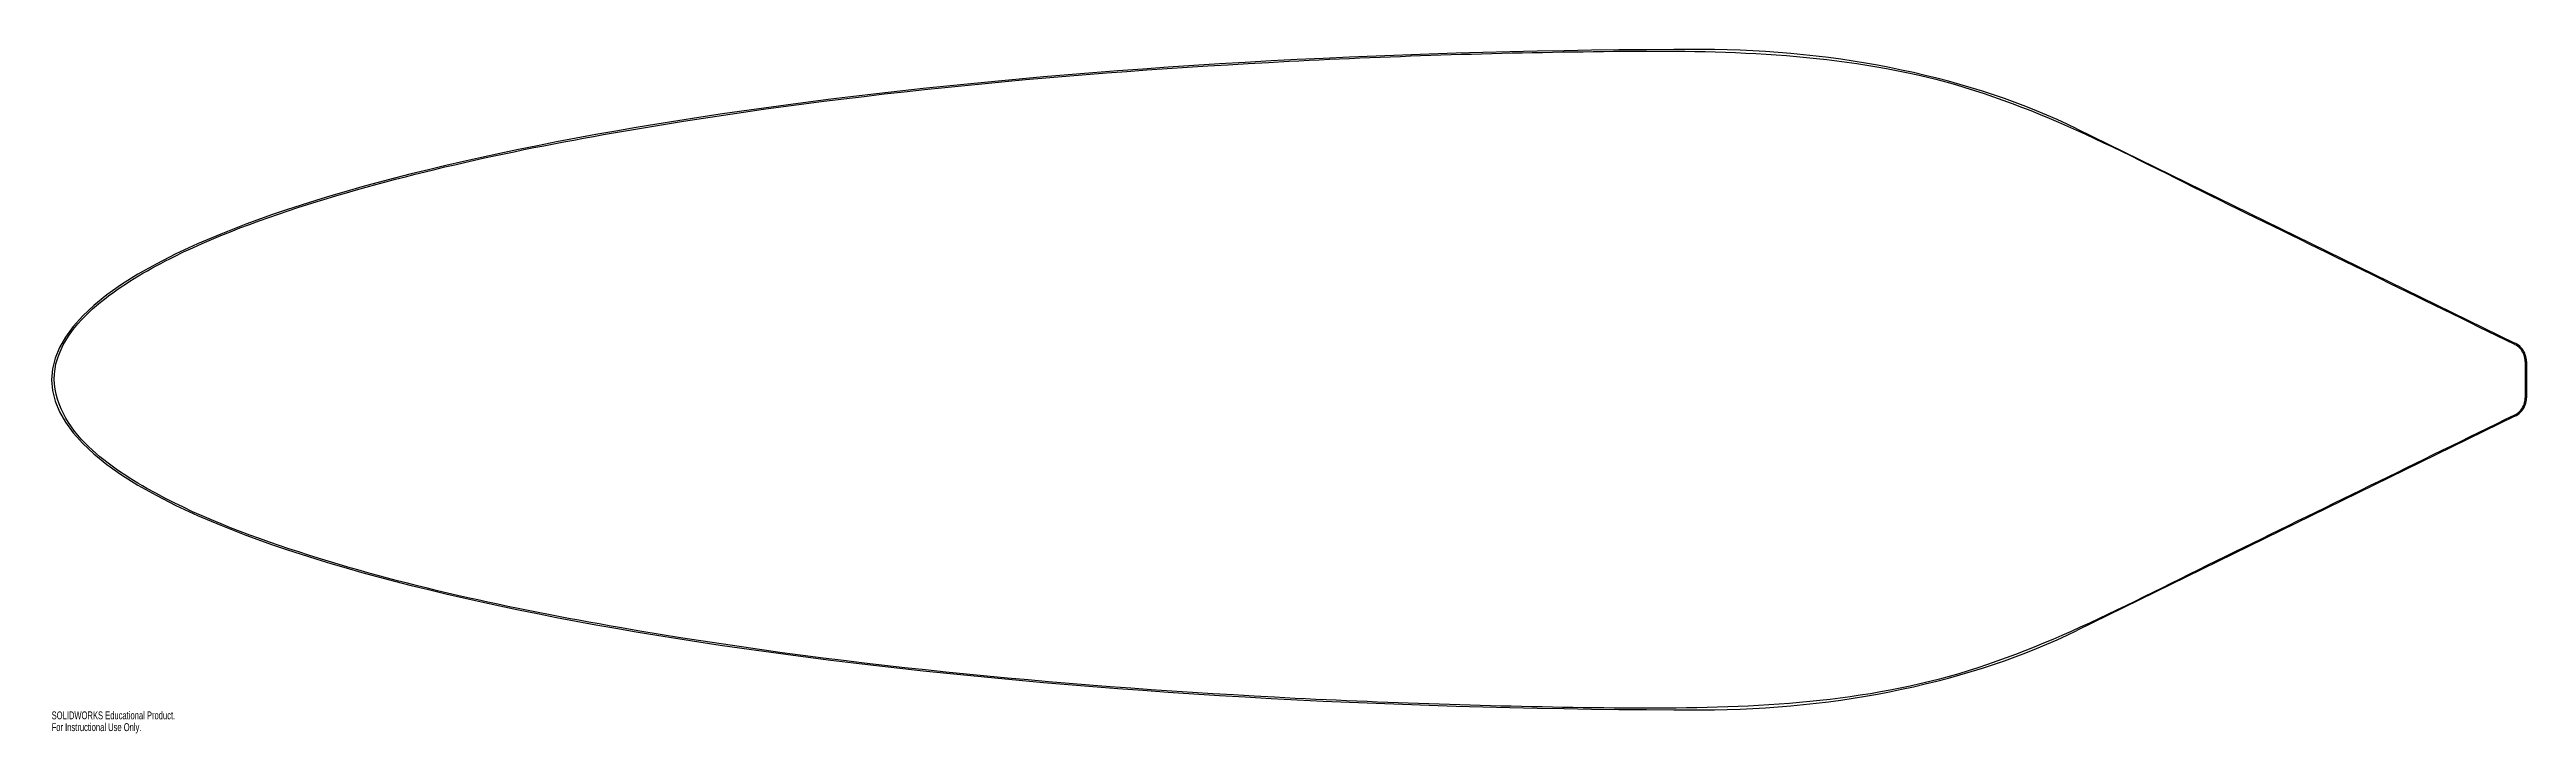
# Model space of a CAD drawing. Header units: inches. Extents: x -40.1 to 20, y -8.6 to 8.
import ezdxf

# ---------------------------------------------------------------- set-up
doc = ezdxf.new("R2010")
doc.units = ezdxf.units.IN
doc.header["$MEASUREMENT"] = 0
doc.styles.add('SLDTEXTSTYLE0', font='TXT', dxfattribs={"width": 0.7})

msp = doc.modelspace()

# ---------------------------------------------------------------- linework, layer by layer
at = {"color": 7, "linetype": 'Continuous', "lineweight": 25}
for p, q in [((9.102, 6.079), (19.719, 0.887)), ((20, 0.442), (20, -0.442)), ((19.719, -0.887), (9.102, -6.079))]:
    msp.add_line(p, q, dxfattribs=at)
for major_axis, ratio, start_param, end_param in [((-40, 0), 0.2, 4.712389, 7.853982), ((14, 0), 0.571429, 0.863032, 1.570796), ((14, 0), 0.571429, 4.712389, 5.420154)]:
    msp.add_ellipse((0, 0), major_axis=major_axis, ratio=ratio, start_param=start_param, end_param=end_param, dxfattribs=at)
for points, knots in [([(19.706, -0.86), (17.367, -2.004), (15.029, -3.147), (10.352, -5.434), (8.057, -6.696), (3.007, -7.939), (0.293, -7.987), (-5.031, -7.924), (-7.691, -7.839), (-15.667, -7.412), (-20.986, -6.92), (-28.86, -5.55), (-31.476, -4.997), (-35.277, -3.764), (-36.536, -3.29), (-38.268, -2.305), (-38.829, -1.929), (-39.735, -0.947), (-40.05, -0.268), (-39.738, 1.03), (-39.239, 1.544), (-38.193, 2.366), (-37.612, 2.696), (-35.84, 3.569), (-34.585, 4.009), (-30.799, 5.153), (-28.233, 5.674), (-20.49, 6.97), (-15.249, 7.444), (-7.384, 7.851), (-4.76, 7.93), (0.492, 7.986), (3.154, 7.923), (8.213, 6.637), (10.465, 5.378), (15.085, 3.119), (17.395, 1.99), (19.706, 0.86)], [0, 0, 0, 0, 0.0625, 0.0625, 0.125, 0.125, 0.1875, 0.1875, 0.25, 0.25, 0.375, 0.375, 0.4375, 0.4375, 0.46875, 0.46875, 0.484375, 0.484375, 0.5, 0.5, 0.515625, 0.515625, 0.53125, 0.53125, 0.5625, 0.5625, 0.625, 0.625, 0.75, 0.75, 0.8125, 0.8125, 0.875, 0.875, 0.9375, 0.9375, 1, 1, 1, 1]), ([(19.969, 0.442), (19.969, 0.493), (19.96, 0.546), (19.943, 0.595), (19.926, 0.643), (19.9, 0.69), (19.868, 0.73), (19.836, 0.771), (19.796, 0.806), (19.752, 0.834), (19.737, 0.844), (19.721, 0.853), (19.706, 0.86)], [0, 0, 0, 0, 0.0039398, 0.0039398, 0.0039398, 0.00787823, 0.00787823, 0.00787823, 0.01183949, 0.01183949, 0.01183949, 0.01317688, 0.01317688, 0.01317688, 0.01317688]), ([(20, 0.442), (20, 0.497), (19.991, 0.552), (19.972, 0.604), (19.954, 0.656), (19.927, 0.705), (19.893, 0.748), (19.858, 0.792), (19.816, 0.83), (19.769, 0.859), (19.753, 0.87), (19.736, 0.879), (19.719, 0.887)], [0, 0, 0, 0, 0.0041861, 0.0041861, 0.0041861, 0.00837076, 0.00837076, 0.00837076, 0.01258491, 0.01258491, 0.01258491, 0.01401801, 0.01401801, 0.01401801, 0.01401801]), ([(19.969, 0.442), (19.969, 0.294), (19.969, 0.147), (19.969, 0), (19.969, -0.147), (19.969, -0.294), (19.969, -0.442)], [0, 0, 0, 0, 0.01121682, 0.01121682, 0.01121682, 0.02243363, 0.02243363, 0.02243363, 0.02243363]), ([(19.706, -0.86), (19.753, -0.837), (19.797, -0.805), (19.835, -0.768), (19.872, -0.73), (19.903, -0.685), (19.926, -0.637), (19.948, -0.59), (19.962, -0.538), (19.967, -0.486), (19.969, -0.471), (19.969, -0.456), (19.969, -0.442)], [0, 0, 0, 0, 0.00403716, 0.00403716, 0.00403716, 0.00807823, 0.00807823, 0.00807823, 0.01206344, 0.01206344, 0.01206344, 0.01318064, 0.01318064, 0.01318064, 0.01318064]), ([(19.719, -0.887), (19.77, -0.863), (19.817, -0.829), (19.857, -0.789), (19.896, -0.749), (19.93, -0.701), (19.954, -0.65), (19.977, -0.6), (19.992, -0.544), (19.998, -0.489), (19.999, -0.473), (20, -0.458), (20, -0.442)], [0, 0, 0, 0, 0.00429485, 0.00429485, 0.00429485, 0.00859385, 0.00859385, 0.00859385, 0.01283344, 0.01283344, 0.01283344, 0.01402177, 0.01402177, 0.01402177, 0.01402177])]:
    msp.add_open_spline(points, degree=3, knots=knots, dxfattribs=at)

# ---------------------------------------------------------------- texts
at = {"color": 7, "linetype": 'Continuous', "char_height": 0.1903, "attachment_point": 1, "style": 'SLDTEXTSTYLE0'}
for s, insert in [('SOLIDWORKS Educational Product.', (-40, -8.04)), ('For Instructional Use Only.', (-40, -8.326))]:
    msp.add_mtext(s, dxfattribs=dict(at, insert=insert))

doc.saveas('drawing.dxf')
